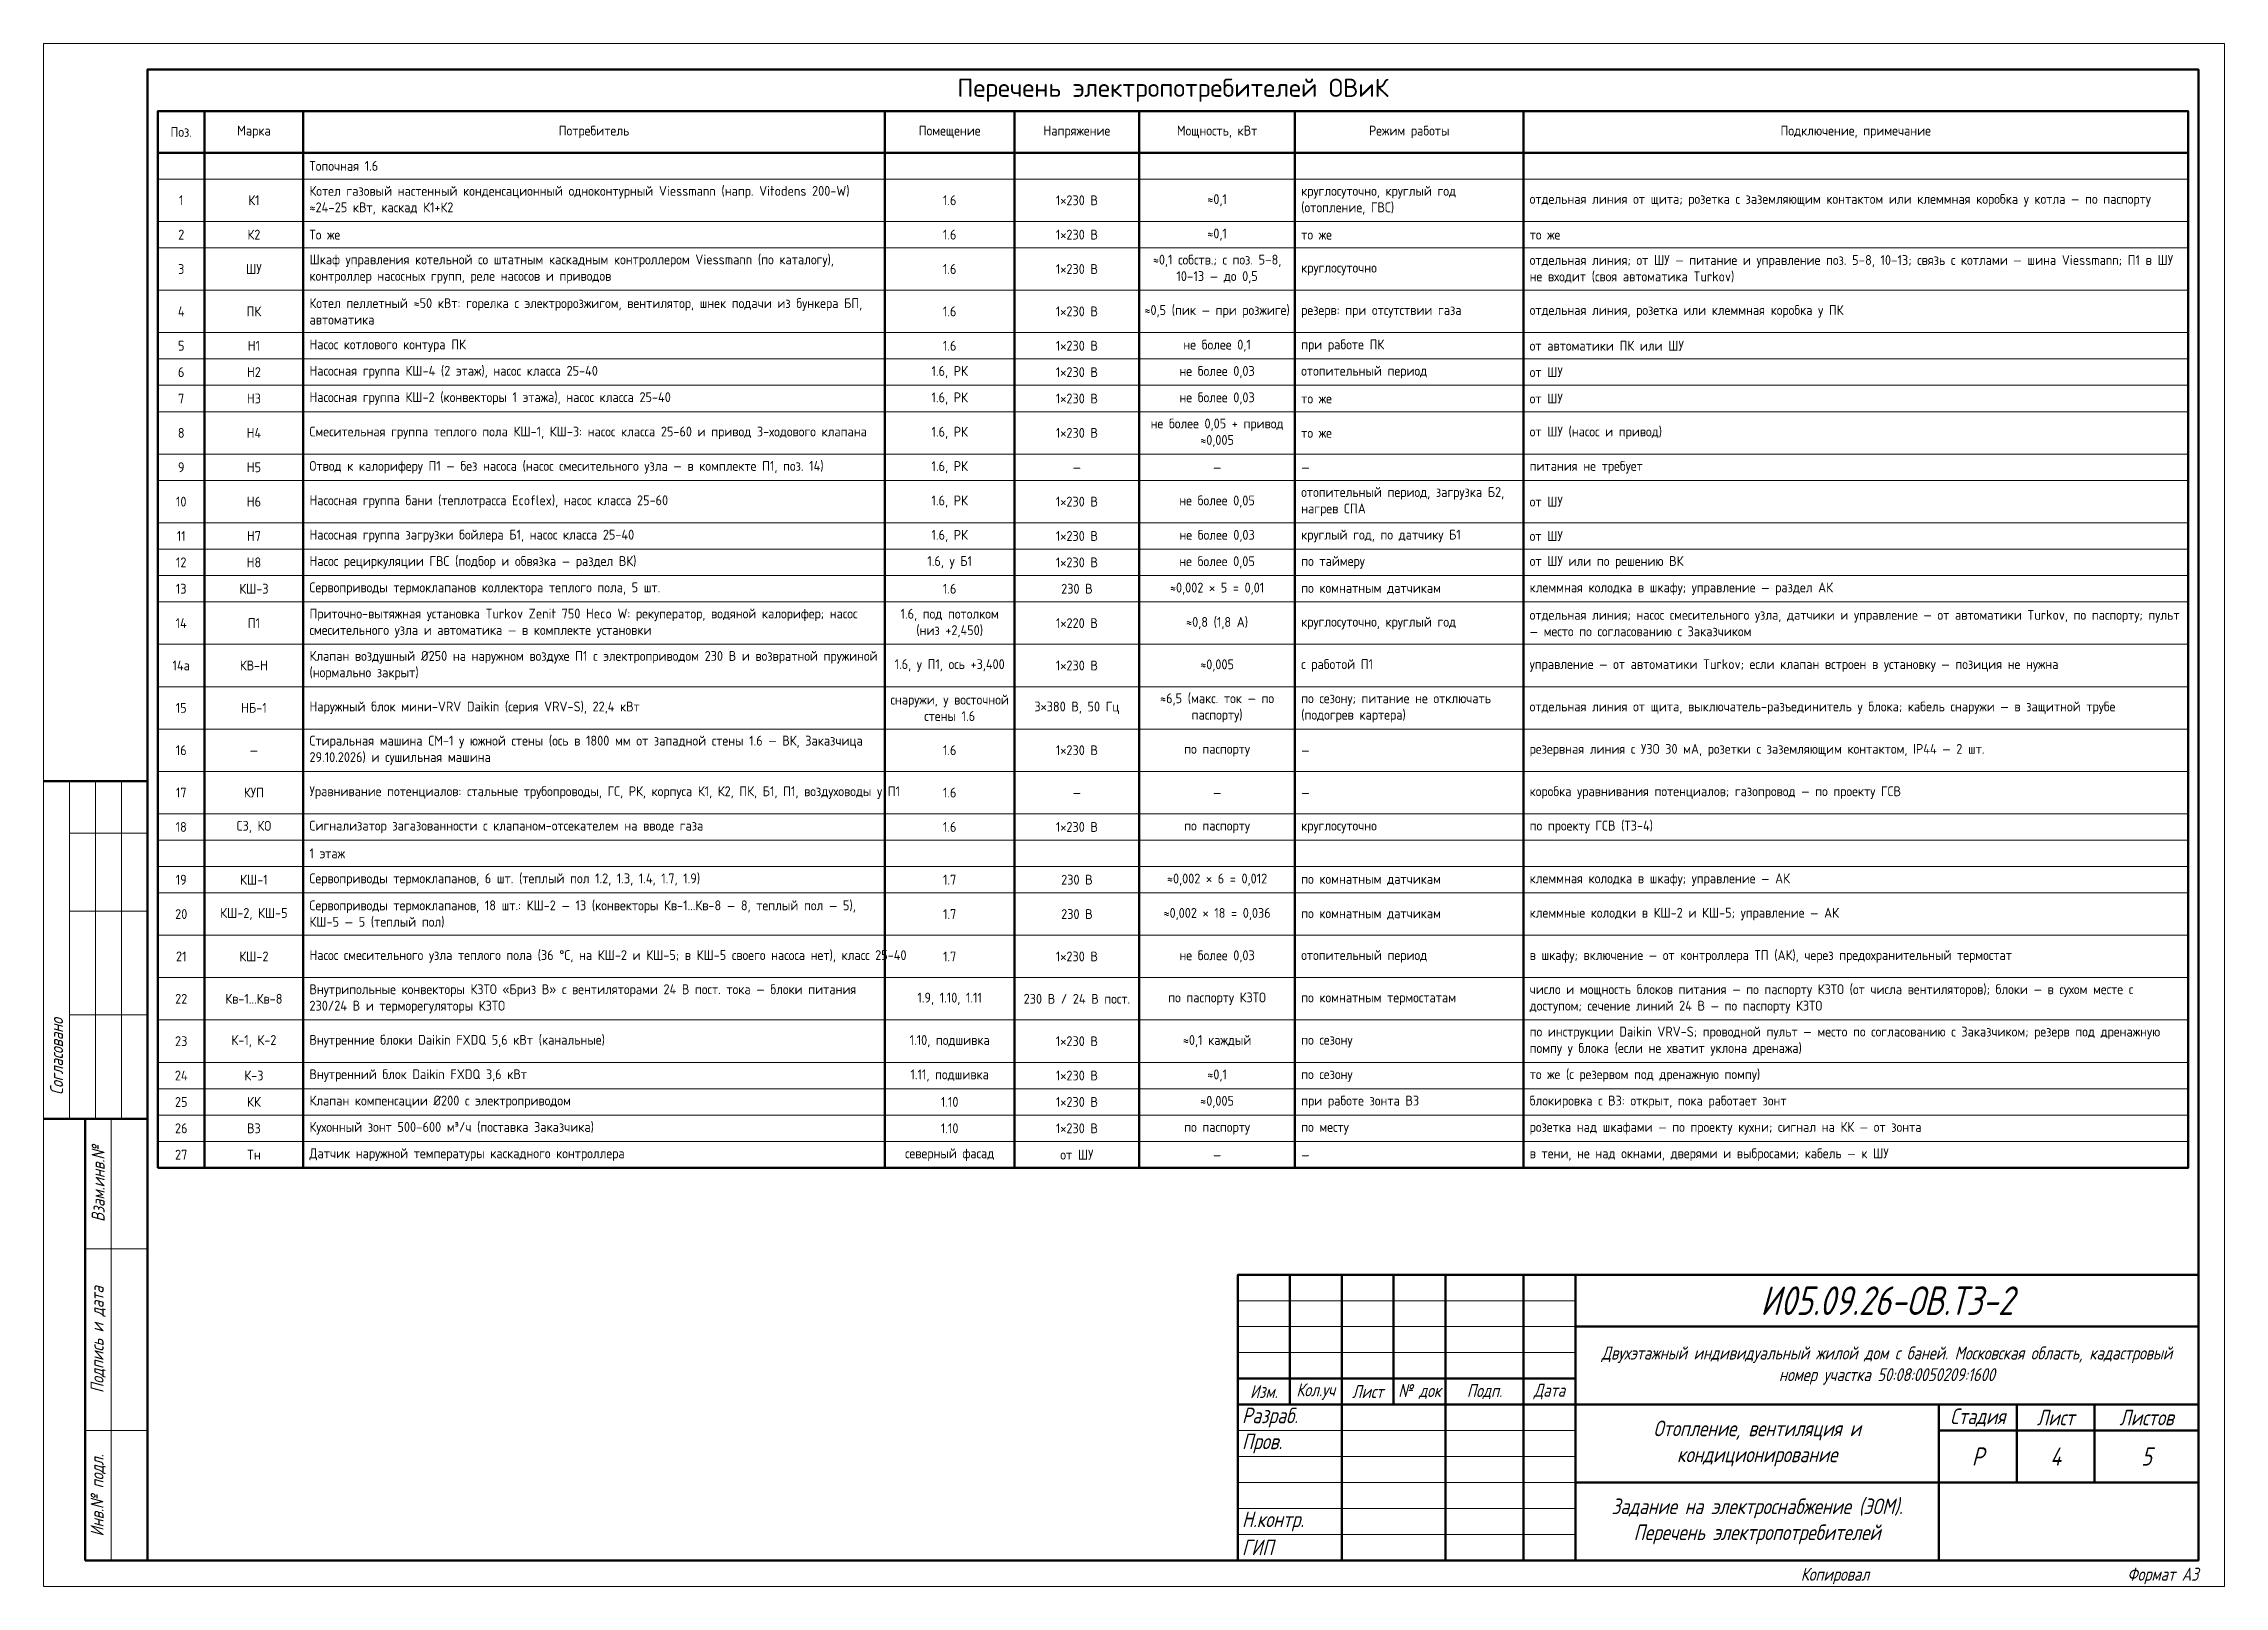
# Paper-space layout 'Лист 4' of a CAD drawing. Header units: millimetres. Extents: x 0 to 420, y 0 to 297.
import ezdxf
from ezdxf.enums import TextEntityAlignment as Align

# ---------------------------------------------------------------- set-up
doc = ezdxf.new("R2010")
doc.units = ezdxf.units.MM
for name, color, linetype, lineweight in [('Рамка', 7, 'Continuous', 50), ('Таблицы', 7, 'Continuous', 18), ('Текст', 7, 'Continuous', 18), ('Тонкие', 8, 'Continuous', 13)]:
    doc.layers.add(name, color=color, linetype=linetype, lineweight=lineweight)
doc.styles.add('GOST', font='isocpeur.ttf', dxfattribs={"width": 0.9})
doc.styles.add('GOST_I', font='isocpeur.ttf', dxfattribs={"width": 0.8})

psp = doc.layouts.new('Лист 4')

# ---------------------------------------------------------------- linework, layer by layer
at = {"layer": 'Рамка', "lineweight": 50}
for points in [[(20, 5), (415, 5), (415, 292), (20, 292)], [(230, 5), (415, 5), (415, 60), (230, 60)]]:
    psp.add_lwpolyline(points, close=True, dxfattribs=at)
at = {"layer": 'Таблицы', "lineweight": 50}
for p, q in [((31, 284), (31, 80.568)), ((50, 284), (50, 80.568)), ((162, 284), (162, 80.568)), ((187, 284), (187, 80.568)), ((211, 284), (211, 80.568)), ((241, 284), (241, 80.568)), ((285, 284), (285, 80.568)), ((22, 276), (413, 276)), ((0, 155), (20, 155)), ((0, 90), (20, 90)), ((8, 5), (8, 90)), ((240, 35), (240, 60)), ((250, 5), (250, 60)), ((260, 35), (260, 60)), ((270, 5), (270, 60)), ((285, 5), (285, 60)), ((295, 5), (295, 60)), ((295, 50), (415, 50)), ((230, 40), (295, 40)), ((230, 35), (415, 35)), ((365, 5), (365, 35)), ((380, 20), (380, 35)), ((395, 20), (395, 35)), ((365, 30), (415, 30)), ((295, 20), (415, 20)), ((8, 5), (20, 5))]:
    psp.add_line(p, q, dxfattribs=at)
at = {"layer": 'Таблицы', "lineweight": 18}
for p, q in [((22, 270.922), (413, 270.922)), ((22, 262.766), (413, 262.766)), ((22, 257.688), (413, 257.688)), ((22, 249.532), (413, 249.532)), ((22, 241.376), (413, 241.376)), ((22, 236.298), (413, 236.298)), ((22, 231.22), (413, 231.22)), ((22, 226.142), (413, 226.142)), ((22, 217.986), (413, 217.986)), ((22, 212.908), (413, 212.908)), ((22, 204.752), (413, 204.752)), ((22, 199.674), (413, 199.674)), ((22, 194.596), (413, 194.596)), ((22, 189.518), (413, 189.518)), ((22, 181.362), (413, 181.362)), ((22, 173.206), (413, 173.206)), ((22, 165.05), (413, 165.05)), ((22, 156.894), (413, 156.894)), ((22, 148.738), (413, 148.738)), ((22, 143.66), (413, 143.66)), ((22, 138.582), (413, 138.582)), ((22, 133.504), (413, 133.504)), ((22, 125.348), (413, 125.348)), ((22, 117.192), (413, 117.192)), ((22, 109.036), (413, 109.036)), ((22, 100.88), (413, 100.88)), ((22, 95.802), (413, 95.802)), ((22, 90.724), (413, 90.724)), ((22, 85.646), (413, 85.646)), ((22, 80.568), (413, 80.568)), ((230, 55), (295, 55)), ((230, 50), (295, 50)), ((230, 45), (295, 45)), ((230, 30), (295, 30)), ((230, 25), (295, 25)), ((230, 20), (295, 20)), ((230, 15), (295, 15)), ((230, 10), (295, 10))]:
    psp.add_line(p, q, dxfattribs=at)
at = {"layer": 'Таблицы'}
for p, q in [((5, 90), (5, 155)), ((10, 90), (10, 155)), ((15, 90), (15, 155)), ((5, 145), (20, 145)), ((5, 130), (20, 130)), ((5, 110), (20, 110)), ((13, 5), (13, 90)), ((8, 65), (20, 65)), ((8, 30), (20, 30))]:
    psp.add_line(p, q, dxfattribs=at)
at = {"layer": 'Таблицы', "lineweight": 50}
psp.add_lwpolyline([(22, 80.568), (413, 80.568), (413, 284), (22, 284)], close=True, dxfattribs=at)
at = {"layer": 'Тонкие'}
psp.add_lwpolyline([(0, 0), (420, 0), (420, 297), (0, 297)], close=True, dxfattribs=at)

# ---------------------------------------------------------------- texts
at = {"layer": 'Текст', "style": 'GOST'}
psp.add_text('Перечень электропотребителей ОВиК', height=3.5, dxfattribs=at).set_placement((217.5, 288.5), align=Align.MIDDLE_CENTER)
at = {"layer": 'Текст'}
for s, insert, char_height, width, attachment_point, style in [('Поз.', (26.5, 280), 1.9, 7, 5, 'GOST'), ('Марка', (40.5, 280), 1.9, 17, 5, 'GOST'), ('Потребитель', (106, 280), 1.9, 110, 5, 'GOST'), ('Помещение', (174.5, 280), 1.9, 23, 5, 'GOST'), ('Напряжение', (199, 280), 1.9, 22, 5, 'GOST'), ('Мощность, кВт', (226, 280), 1.9, 28, 5, 'GOST'), ('Режим работы', (263, 280), 1.9, 42, 5, 'GOST'), ('Подключение, примечание', (349, 280), 1.9, 126, 5, 'GOST'), ('Топочная 1.6', (51.2, 273.461), 1.9, 109.6, 4, 'GOST'), ('Котел газовый настенный конденсационный одноконтурный Viessmann (напр. Vitodens 200-W) ≈24–25 кВт, каскад К1+К2', (51.2, 266.844), 1.9, 109.6, 4, 'GOST'), ('круглосуточно, круглый год (отопление, ГВС)', (242.2, 266.844), 1.9, 41.6, 4, 'GOST'), ('1', (26.5, 266.844), 1.9, 7, 5, 'GOST'), ('К1', (40.5, 266.844), 1.9, 17, 5, 'GOST'), ('1.6', (174.5, 266.844), 1.9, 23, 5, 'GOST'), ('1×230 В', (199, 266.844), 1.9, 22, 5, 'GOST'), ('≈0,1', (226, 266.844), 1.9, 28, 5, 'GOST'), ('отдельная линия от щита; розетка с заземляющим контактом или клеммная коробка у котла — по паспорту', (286.2, 266.844), 1.9, 125.6, 4, 'GOST'), ('2', (26.5, 260.227), 1.9, 7, 5, 'GOST'), ('К2', (40.5, 260.227), 1.9, 17, 5, 'GOST'), ('То же', (51.2, 260.227), 1.9, 109.6, 4, 'GOST'), ('1.6', (174.5, 260.227), 1.9, 23, 5, 'GOST'), ('1×230 В', (199, 260.227), 1.9, 22, 5, 'GOST'), ('≈0,1', (226, 260.227), 1.9, 28, 5, 'GOST'), ('то же', (242.2, 260.227), 1.9, 41.6, 4, 'GOST'), ('то же', (286.2, 260.227), 1.9, 125.6, 4, 'GOST'), ('Шкаф управления котельной со штатным каскадным контроллером Viessmann (по каталогу), контроллер насосных групп, реле насосов и приводов', (51.2, 253.61), 1.9, 109.6, 4, 'GOST'), ('≈0,1 собств.; с поз. 5–8, 10–13 — до 0,5', (226, 253.61), 1.9, 28, 5, 'GOST'), ('отдельная линия; от ШУ — питание и управление поз. 5–8, 10–13; связь с котлами — шина Viessmann; П1 в ШУ не входит (своя автоматика Turkov)', (286.2, 253.61), 1.9, 125.6, 4, 'GOST'), ('3', (26.5, 253.61), 1.9, 7, 5, 'GOST'), ('ШУ', (40.5, 253.61), 1.9, 17, 5, 'GOST'), ('1.6', (174.5, 253.61), 1.9, 23, 5, 'GOST'), ('1×230 В', (199, 253.61), 1.9, 22, 5, 'GOST'), ('круглосуточно', (242.2, 253.61), 1.9, 41.6, 4, 'GOST'), ('Котел пеллетный ≈50 кВт: горелка с электророзжигом, вентилятор, шнек подачи из бункера БП, автоматика', (51.2, 245.454), 1.9, 109.6, 4, 'GOST'), ('4', (26.5, 245.454), 1.9, 7, 5, 'GOST'), ('ПК', (40.5, 245.454), 1.9, 17, 5, 'GOST'), ('1.6', (174.5, 245.454), 1.9, 23, 5, 'GOST'), ('1×230 В', (199, 245.454), 1.9, 22, 5, 'GOST'), ('≈0,5 (пик — при розжиге)', (226, 245.454), 1.9, 28, 5, 'GOST'), ('резерв: при отсутствии газа', (242.2, 245.454), 1.9, 41.6, 4, 'GOST'), ('отдельная линия, розетка или клеммная коробка у ПК', (286.2, 245.454), 1.9, 125.6, 4, 'GOST'), ('5', (26.5, 238.837), 1.9, 7, 5, 'GOST'), ('Н1', (40.5, 238.837), 1.9, 17, 5, 'GOST'), ('Насос котлового контура ПК', (51.2, 238.837), 1.9, 109.6, 4, 'GOST'), ('1.6', (174.5, 238.837), 1.9, 23, 5, 'GOST'), ('1×230 В', (199, 238.837), 1.9, 22, 5, 'GOST'), ('не более 0,1', (226, 238.837), 1.9, 28, 5, 'GOST'), ('при работе ПК', (242.2, 238.837), 1.9, 41.6, 4, 'GOST'), ('от автоматики ПК или ШУ', (286.2, 238.837), 1.9, 125.6, 4, 'GOST'), ('6', (26.5, 233.759), 1.9, 7, 5, 'GOST'), ('Н2', (40.5, 233.759), 1.9, 17, 5, 'GOST'), ('Насосная группа КШ-4 (2 этаж), насос класса 25-40', (51.2, 233.759), 1.9, 109.6, 4, 'GOST'), ('1.6, РК', (174.5, 233.759), 1.9, 23, 5, 'GOST'), ('1×230 В', (199, 233.759), 1.9, 22, 5, 'GOST'), ('не более 0,03', (226, 233.759), 1.9, 28, 5, 'GOST'), ('отопительный период', (242.2, 233.759), 1.9, 41.6, 4, 'GOST'), ('от ШУ', (286.2, 233.759), 1.9, 125.6, 4, 'GOST'), ('7', (26.5, 228.681), 1.9, 7, 5, 'GOST'), ('Н3', (40.5, 228.681), 1.9, 17, 5, 'GOST'), ('Насосная группа КШ-2 (конвекторы 1 этажа), насос класса 25-40', (51.2, 228.681), 1.9, 109.6, 4, 'GOST'), ('1.6, РК', (174.5, 228.681), 1.9, 23, 5, 'GOST'), ('1×230 В', (199, 228.681), 1.9, 22, 5, 'GOST'), ('не более 0,03', (226, 228.681), 1.9, 28, 5, 'GOST'), ('то же', (242.2, 228.681), 1.9, 41.6, 4, 'GOST'), ('от ШУ', (286.2, 228.681), 1.9, 125.6, 4, 'GOST'), ('8', (26.5, 222.064), 1.9, 7, 5, 'GOST'), ('Н4', (40.5, 222.064), 1.9, 17, 5, 'GOST'), ('Смесительная группа теплого пола КШ-1, КШ-3: насос класса 25-60 и привод 3-ходового клапана', (51.2, 222.064), 1.9, 109.6, 4, 'GOST'), ('1.6, РК', (174.5, 222.064), 1.9, 23, 5, 'GOST'), ('1×230 В', (199, 222.064), 1.9, 22, 5, 'GOST'), ('не более 0,05 + привод ≈0,005', (226, 222.064), 1.9, 28, 5, 'GOST'), ('от ШУ (насос и привод)', (286.2, 222.064), 1.9, 125.6, 4, 'GOST'), ('то же', (242.2, 222.064), 1.9, 41.6, 4, 'GOST'), ('9', (26.5, 215.447), 1.9, 7, 5, 'GOST'), ('Н5', (40.5, 215.447), 1.9, 17, 5, 'GOST'), ('Отвод к калориферу П1 — без насоса (насос смесительного узла — в комплекте П1, поз. 14)', (51.2, 215.447), 1.9, 109.6, 4, 'GOST'), ('1.6, РК', (174.5, 215.447), 1.9, 23, 5, 'GOST'), ('—', (199, 215.447), 1.9, 22, 5, 'GOST'), ('—', (226, 215.447), 1.9, 28, 5, 'GOST'), ('—', (242.2, 215.447), 1.9, 41.6, 4, 'GOST'), ('питания не требует', (286.2, 215.447), 1.9, 125.6, 4, 'GOST'), ('Насосная группа бани (теплотрасса Ecoflex), насос класса 25-60', (51.2, 208.83), 1.9, 109.6, 4, 'GOST'), ('1.6, РК', (174.5, 208.83), 1.9, 23, 5, 'GOST'), ('не более 0,05', (226, 208.83), 1.9, 28, 5, 'GOST'), ('отопительный период, загрузка Б2, нагрев СПА', (242.2, 208.83), 1.9, 41.6, 4, 'GOST'), ('10', (26.5, 208.83), 1.9, 7, 5, 'GOST'), ('Н6', (40.5, 208.83), 1.9, 17, 5, 'GOST'), ('1×230 В', (199, 208.83), 1.9, 22, 5, 'GOST'), ('от ШУ', (286.2, 208.83), 1.9, 125.6, 4, 'GOST'), ('11', (26.5, 202.213), 1.9, 7, 5, 'GOST'), ('Н7', (40.5, 202.213), 1.9, 17, 5, 'GOST'), ('Насосная группа загрузки бойлера Б1, насос класса 25-40', (51.2, 202.213), 1.9, 109.6, 4, 'GOST'), ('1.6, РК', (174.5, 202.213), 1.9, 23, 5, 'GOST'), ('1×230 В', (199, 202.213), 1.9, 22, 5, 'GOST'), ('не более 0,03', (226, 202.213), 1.9, 28, 5, 'GOST'), ('круглый год, по датчику Б1', (242.2, 202.213), 1.9, 41.6, 4, 'GOST'), ('от ШУ', (286.2, 202.213), 1.9, 125.6, 4, 'GOST'), ('12', (26.5, 197.135), 1.9, 7, 5, 'GOST'), ('Н8', (40.5, 197.135), 1.9, 17, 5, 'GOST'), ('Насос рециркуляции ГВС (подбор и обвязка — раздел ВК)', (51.2, 197.135), 1.9, 109.6, 4, 'GOST'), ('1.6, у Б1', (174.5, 197.135), 1.9, 23, 5, 'GOST'), ('1×230 В', (199, 197.135), 1.9, 22, 5, 'GOST'), ('не более 0,05', (226, 197.135), 1.9, 28, 5, 'GOST'), ('по таймеру', (242.2, 197.135), 1.9, 41.6, 4, 'GOST'), ('от ШУ или по решению ВК', (286.2, 197.135), 1.9, 125.6, 4, 'GOST'), ('Сервоприводы термоклапанов коллектора теплого пола, 5 шт.', (51.2, 192.057), 1.9, 109.6, 4, 'GOST'), ('≈0,002 × 5 = 0,01', (226, 192.057), 1.9, 28, 5, 'GOST'), ('клеммная колодка в шкафу; управление — раздел АК', (286.2, 192.057), 1.9, 125.6, 4, 'GOST'), ('13', (26.5, 192.057), 1.9, 7, 5, 'GOST'), ('КШ-3', (40.5, 192.057), 1.9, 17, 5, 'GOST'), ('1.6', (174.5, 192.057), 1.9, 23, 5, 'GOST'), ('230 В', (199, 192.057), 1.9, 22, 5, 'GOST'), ('по комнатным датчикам', (242.2, 192.057), 1.9, 41.6, 4, 'GOST'), ('14', (26.5, 185.44), 1.9, 7, 5, 'GOST'), ('П1', (40.5, 185.44), 1.9, 17, 5, 'GOST'), ('Приточно-вытяжная установка Turkov Zenit 750 Heco W: рекуператор, водяной калорифер; насос смесительного узла и автоматика — в комплекте установки', (51.2, 185.44), 1.9, 109.6, 4, 'GOST'), ('1.6, под потолком (низ +2,450)', (174.5, 185.44), 1.9, 23, 5, 'GOST'), ('1×220 В', (199, 185.44), 1.9, 22, 5, 'GOST'), ('≈0,8 (1,8 А)', (226, 185.44), 1.9, 28, 5, 'GOST'), ('круглосуточно, круглый год', (242.2, 185.44), 1.9, 41.6, 4, 'GOST'), ('отдельная линия; насос смесительного узла, датчики и управление — от автоматики Turkov, по паспорту; пульт — место по согласованию с Заказчиком', (286.2, 185.44), 1.9, 125.6, 4, 'GOST'), ('14а', (26.5, 177.284), 1.9, 7, 5, 'GOST'), ('КВ-Н', (40.5, 177.284), 1.9, 17, 5, 'GOST'), ('Клапан воздушный Ø250 на наружном воздухе П1 с электроприводом 230 В и возвратной пружиной (нормально закрыт)', (51.2, 177.284), 1.9, 109.6, 4, 'GOST'), ('1.6, у П1, ось +3,400', (174.5, 177.284), 1.9, 23, 5, 'GOST'), ('1×230 В', (199, 177.284), 1.9, 22, 5, 'GOST'), ('≈0,005', (226, 177.284), 1.9, 28, 5, 'GOST'), ('с работой П1', (242.2, 177.284), 1.9, 41.6, 4, 'GOST'), ('управление — от автоматики Turkov; если клапан встроен в установку — позиция не нужна', (286.2, 177.284), 1.9, 125.6, 4, 'GOST'), ('15', (26.5, 169.128), 1.9, 7, 5, 'GOST'), ('НБ-1', (40.5, 169.128), 1.9, 17, 5, 'GOST'), ('Наружный блок мини-VRV Daikin (серия VRV-S), 22,4 кВт', (51.2, 169.128), 1.9, 109.6, 4, 'GOST'), ('снаружи, у восточной стены 1.6', (174.5, 169.128), 1.9, 23, 5, 'GOST'), ('3×380 В, 50 Гц', (199, 169.128), 1.9, 22, 5, 'GOST'), ('≈6,5 (макс. ток — по паспорту)', (226, 169.128), 1.9, 28, 5, 'GOST'), ('по сезону; питание не отключать (подогрев картера)', (242.2, 169.128), 1.9, 41.6, 4, 'GOST'), ('отдельная линия от щита, выключатель-разъединитель у блока; кабель снаружи — в защитной трубе', (286.2, 169.128), 1.9, 125.6, 4, 'GOST'), ('Стиральная машина СМ-1 у южной стены (ось в 1800 мм от западной стены 1.6 — ВК, Заказчица 29.10.2026) и сушильная машина', (51.2, 160.972), 1.9, 109.6, 4, 'GOST'), ('16', (26.5, 160.972), 1.9, 7, 5, 'GOST'), ('—', (40.5, 160.972), 1.9, 17, 5, 'GOST'), ('1.6', (174.5, 160.972), 1.9, 23, 5, 'GOST'), ('1×230 В', (199, 160.972), 1.9, 22, 5, 'GOST'), ('по паспорту', (226, 160.972), 1.9, 28, 5, 'GOST'), ('—', (242.2, 160.972), 1.9, 41.6, 4, 'GOST'), ('резервная линия с УЗО 30 мА, розетки с заземляющим контактом, IP44 — 2 шт.', (286.2, 160.972), 1.9, 125.6, 4, 'GOST'), ('17', (26.5, 152.816), 1.9, 7, 5, 'GOST'), ('КУП', (40.5, 152.816), 1.9, 17, 5, 'GOST'), ('Уравнивание потенциалов: стальные трубопроводы, ГС, РК, корпуса К1, К2, ПК, Б1, П1, воздуховоды у П1', (51.2, 152.816), 1.9, 109.6, 4, 'GOST'), ('1.6', (174.5, 152.816), 1.9, 23, 5, 'GOST'), ('—', (199, 152.816), 1.9, 22, 5, 'GOST'), ('—', (226, 152.816), 1.9, 28, 5, 'GOST'), ('—', (242.2, 152.816), 1.9, 41.6, 4, 'GOST'), ('коробка уравнивания потенциалов; газопровод — по проекту ГСВ', (286.2, 152.816), 1.9, 125.6, 4, 'GOST'), ('18', (26.5, 146.199), 1.9, 7, 5, 'GOST'), ('СЗ, КО', (40.5, 146.199), 1.9, 17, 5, 'GOST'), ('Сигнализатор загазованности с клапаном-отсекателем на вводе газа', (51.2, 146.199), 1.9, 109.6, 4, 'GOST'), ('1.6', (174.5, 146.199), 1.9, 23, 5, 'GOST'), ('1×230 В', (199, 146.199), 1.9, 22, 5, 'GOST'), ('по проекту ГСВ (ТЗ-4)', (286.2, 146.199), 1.9, 125.6, 4, 'GOST'), ('по паспорту', (226, 146.199), 1.9, 28, 5, 'GOST'), ('круглосуточно', (242.2, 146.199), 1.9, 41.6, 4, 'GOST'), ('1 этаж', (51.2, 141.121), 1.9, 109.6, 4, 'GOST'), ('19', (26.5, 136.043), 1.9, 7, 5, 'GOST'), ('КШ-1', (40.5, 136.043), 1.9, 17, 5, 'GOST'), ('Сервоприводы термоклапанов, 6 шт. (теплый пол 1.2, 1.3, 1.4, 1.7, 1.9)', (51.2, 136.043), 1.9, 109.6, 4, 'GOST'), ('1.7', (174.5, 136.043), 1.9, 23, 5, 'GOST'), ('230 В', (199, 136.043), 1.9, 22, 5, 'GOST'), ('≈0,002 × 6 = 0,012', (226, 136.043), 1.9, 28, 5, 'GOST'), ('по комнатным датчикам', (242.2, 136.043), 1.9, 41.6, 4, 'GOST'), ('клеммная колодка в шкафу; управление — АК', (286.2, 136.043), 1.9, 125.6, 4, 'GOST'), ('20', (26.5, 129.426), 1.9, 7, 5, 'GOST'), ('КШ-2, КШ-5', (40.5, 129.426), 1.9, 17, 5, 'GOST'), ('Сервоприводы термоклапанов, 18 шт.: КШ-2 — 13 (конвекторы Кв-1...Кв-8 — 8, теплый пол — 5), КШ-5 — 5 (теплый пол)', (51.2, 129.426), 1.9, 109.6, 4, 'GOST'), ('1.7', (174.5, 129.426), 1.9, 23, 5, 'GOST'), ('230 В', (199, 129.426), 1.9, 22, 5, 'GOST'), ('≈0,002 × 18 = 0,036', (226, 129.426), 1.9, 28, 5, 'GOST'), ('клеммные колодки в КШ-2 и КШ-5; управление — АК', (286.2, 129.426), 1.9, 125.6, 4, 'GOST'), ('по комнатным датчикам', (242.2, 129.426), 1.9, 41.6, 4, 'GOST'), ('21', (26.5, 121.27), 1.9, 7, 5, 'GOST'), ('КШ-2', (40.5, 121.27), 1.9, 17, 5, 'GOST'), ('Насос смесительного узла теплого пола (36 °С, на КШ-2 и КШ-5; в КШ-5 своего насоса нет), класс 25-40', (51.2, 121.27), 1.9, 109.6, 4, 'GOST'), ('1.7', (174.5, 121.27), 1.9, 23, 5, 'GOST'), ('1×230 В', (199, 121.27), 1.9, 22, 5, 'GOST'), ('не более 0,03', (226, 121.27), 1.9, 28, 5, 'GOST'), ('отопительный период', (242.2, 121.27), 1.9, 41.6, 4, 'GOST'), ('в шкафу; включение — от контроллера ТП (АК), через предохранительный термостат', (286.2, 121.27), 1.9, 125.6, 4, 'GOST'), ('22', (26.5, 113.114), 1.9, 7, 5, 'GOST'), ('Кв-1...Кв-8', (40.5, 113.114), 1.9, 17, 5, 'GOST'), ('Внутрипольные конвекторы КЗТО «Бриз В» с вентиляторами 24 В пост. тока — блоки питания 230/24 В и терморегуляторы КЗТО', (51.2, 113.114), 1.9, 109.6, 4, 'GOST'), ('1.9, 1.10, 1.11', (174.5, 113.114), 1.9, 23, 5, 'GOST'), ('230 В / 24 В пост.', (199, 113.114), 1.9, 22, 5, 'GOST'), ('по паспорту КЗТО', (226, 113.114), 1.9, 28, 5, 'GOST'), ('по комнатным термостатам', (242.2, 113.114), 1.9, 41.6, 4, 'GOST'), ('число и мощность блоков питания — по паспорту КЗТО (от числа вентиляторов); блоки — в сухом месте с доступом; сечение линий 24 В — по паспорту КЗТО', (286.2, 113.114), 1.9, 125.6, 4, 'GOST'), ('23', (26.5, 104.958), 1.9, 7, 5, 'GOST'), ('К-1, К-2', (40.5, 104.958), 1.9, 17, 5, 'GOST'), ('Внутренние блоки Daikin FXDQ 5,6 кВт (канальные)', (51.2, 104.958), 1.9, 109.6, 4, 'GOST'), ('1.10, подшивка', (174.5, 104.958), 1.9, 23, 5, 'GOST'), ('1×230 В', (199, 104.958), 1.9, 22, 5, 'GOST'), ('≈0,1 каждый', (226, 104.958), 1.9, 28, 5, 'GOST'), ('по сезону', (242.2, 104.958), 1.9, 41.6, 4, 'GOST'), ('по инструкции Daikin VRV-S; проводной пульт — место по согласованию с Заказчиком; резерв под дренажную помпу у блока (если не хватит уклона дренажа)', (286.2, 104.958), 1.9, 125.6, 4, 'GOST'), ('24', (26.5, 98.341), 1.9, 7, 5, 'GOST'), ('К-3', (40.5, 98.341), 1.9, 17, 5, 'GOST'), ('Внутренний блок Daikin FXDQ 3,6 кВт', (51.2, 98.341), 1.9, 109.6, 4, 'GOST'), ('1.11, подшивка', (174.5, 98.341), 1.9, 23, 5, 'GOST'), ('1×230 В', (199, 98.341), 1.9, 22, 5, 'GOST'), ('≈0,1', (226, 98.341), 1.9, 28, 5, 'GOST'), ('по сезону', (242.2, 98.341), 1.9, 41.6, 4, 'GOST'), ('то же (с резервом под дренажную помпу)', (286.2, 98.341), 1.9, 125.6, 4, 'GOST'), ('25', (26.5, 93.263), 1.9, 7, 5, 'GOST'), ('КК', (40.5, 93.263), 1.9, 17, 5, 'GOST'), ('Клапан компенсации Ø200 с электроприводом', (51.2, 93.263), 1.9, 109.6, 4, 'GOST'), ('1.10', (174.5, 93.263), 1.9, 23, 5, 'GOST'), ('1×230 В', (199, 93.263), 1.9, 22, 5, 'GOST'), ('≈0,005', (226, 93.263), 1.9, 28, 5, 'GOST'), ('при работе зонта ВЗ', (242.2, 93.263), 1.9, 41.6, 4, 'GOST'), ('блокировка с ВЗ: открыт, пока работает зонт', (286.2, 93.263), 1.9, 125.6, 4, 'GOST'), ('26', (26.5, 88.185), 1.9, 7, 5, 'GOST'), ('ВЗ', (40.5, 88.185), 1.9, 17, 5, 'GOST'), ('Кухонный зонт 500–600 м³/ч (поставка Заказчика)', (51.2, 88.185), 1.9, 109.6, 4, 'GOST'), ('1.10', (174.5, 88.185), 1.9, 23, 5, 'GOST'), ('1×230 В', (199, 88.185), 1.9, 22, 5, 'GOST'), ('по паспорту', (226, 88.185), 1.9, 28, 5, 'GOST'), ('по месту', (242.2, 88.185), 1.9, 41.6, 4, 'GOST'), ('розетка над шкафами — по проекту кухни; сигнал на КК — от зонта', (286.2, 88.185), 1.9, 125.6, 4, 'GOST'), ('27', (26.5, 83.107), 1.9, 7, 5, 'GOST'), ('Tн', (40.5, 83.107), 1.9, 17, 5, 'GOST'), ('Датчик наружной температуры каскадного контроллера', (51.2, 83.107), 1.9, 109.6, 4, 'GOST'), ('северный фасад', (174.5, 83.107), 1.9, 23, 5, 'GOST'), ('от ШУ', (199, 83.107), 1.9, 22, 5, 'GOST'), ('в тени, не над окнами, дверями и выбросами; кабель — к ШУ', (286.2, 83.107), 1.9, 125.6, 4, 'GOST'), ('—', (226, 83.107), 1.9, 28, 5, 'GOST'), ('—', (242.2, 83.107), 1.9, 41.6, 4, 'GOST'), ('{\\W0.8;\\Q15;Двухэтажный индивидуальный жилой дом с баней. Московская область, кадастровый номер участка 50:08:0050209:1600}', (355, 42.5), 2.5, 116, 5, 'GOST_I'), ('{\\W0.8;\\Q15;Отопление, вентиляция и кондиционирование}', (330, 27.5), 3, 66, 5, 'GOST_I'), ('{\\W0.8;\\Q15;Задание на электроснабжение (ЭОМ). Перечень электропотребителей}', (330, 12.5), 3, 66, 5, 'GOST_I')]:
    psp.add_mtext(s, dxfattribs=dict(at, insert=insert, char_height=char_height, width=width, attachment_point=attachment_point, style=style))
at = {"layer": 'Текст', "char_height": 2.5, "attachment_point": 5, "rotation": 90, "style": 'GOST_I'}
for s, insert in [('{\\W0.8;\\Q15;Согласовано}', (2.5, 102)), ('{\\W0.8;\\Q15;Взам.инв.№}', (10.5, 77.5)), ('{\\W0.8;\\Q15;Подпись и дата}', (10.5, 47.5)), ('{\\W0.8;\\Q15;Инв.№ подл.}', (10.5, 17.5))]:
    psp.add_mtext(s, dxfattribs=dict(at, insert=insert))
at = {"layer": 'Текст', "style": 'GOST_I'}
for s, insert, char_height, attachment_point in [('{\\W0.8;\\Q15;И05.09.26-ОВ.ТЗ-2}', (355, 55), 5.5, 5), ('{\\W0.8;\\Q15;Изм.}', (235, 37.5), 2.5, 5), ('{\\W0.8;\\Q15;Кол.уч}', (245, 37.5), 2.5, 5), ('{\\W0.8;\\Q15;Лист}', (255, 37.5), 2.5, 5), ('{\\W0.8;\\Q15;№ док}', (265, 37.5), 2.5, 5), ('{\\W0.8;\\Q15;Подп.}', (277.5, 37.5), 2.5, 5), ('{\\W0.8;\\Q15;Дата}', (290, 37.5), 2.5, 5), ('{\\W0.8;\\Q15;Разраб.}', (230.8, 32.5), 3, 4), ('{\\W0.8;\\Q15;Стадия}', (372.5, 32.5), 3, 5), ('{\\W0.8;\\Q15;Лист}', (387.5, 32.5), 3, 5), ('{\\W0.8;\\Q15;Листов}', (405, 32.5), 3, 5), ('{\\W0.8;\\Q15;Пров.}', (230.8, 27.5), 3, 4), ('{\\W0.8;\\Q15;}', (250.8, 32.5), 3, 4), ('{\\W0.8;\\Q15;}', (285.6, 32.5), 3, 4), ('{\\W0.8;\\Q15;}', (250.8, 27.5), 3, 4), ('{\\W0.8;\\Q15;}', (285.6, 27.5), 3, 4), ('{\\W0.8;\\Q15;Р}', (372.5, 25), 3.5, 5), ('{\\W0.8;\\Q15;4}', (387.5, 25), 3.5, 5), ('{\\W0.8;\\Q15;5}', (405, 25), 3.5, 5), ('{\\W0.8;\\Q15;Н.контр.}', (230.8, 12.5), 3, 4), ('{\\W0.8;\\Q15;ГИП}', (230.8, 7.5), 3, 4), ('{\\W0.8;\\Q15;}', (250.8, 12.5), 3, 4), ('{\\W0.8;\\Q15;}', (285.6, 12.5), 3, 4), ('{\\W0.8;\\Q15;}', (250.8, 7.5), 3, 4), ('{\\W0.8;\\Q15;}', (285.6, 7.5), 3, 4), ('{\\W0.8;\\Q15;Копировал}', (345, 2), 2.5, 5), ('{\\W0.8;\\Q15;Формат А3}', (415, 2), 2.5, 6)]:
    psp.add_mtext(s, dxfattribs=dict(at, insert=insert, char_height=char_height, attachment_point=attachment_point))

doc.saveas('drawing.dxf')
